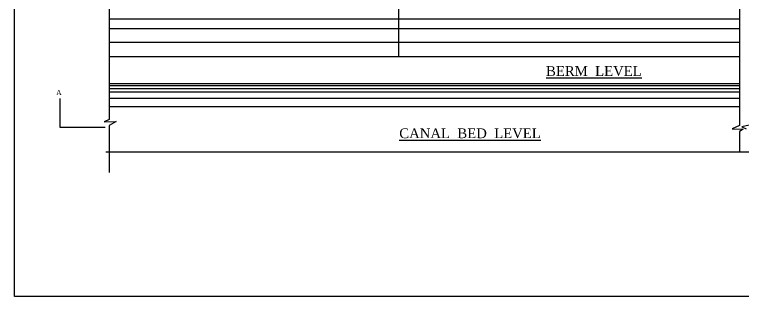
# Model space of a CAD drawing. Header units: millimetres. Extents: x 71701 to 922021, y 11212 to 550189.
# Drawn here: x 71701 to 372996, y 11212 to 127752 of the extents above; entities that cross this region are included whole.
import ezdxf

# ---------------------------------------------------------------- set-up
doc = ezdxf.new("R2010")
doc.units = ezdxf.units.MM
doc.header["$MEASUREMENT"] = 0
for name, color, linetype in [('DIM', 5, 'Continuous'), ('DWG. LINE', 1, 'Continuous'), ('TEXT', 7, 'Continuous')]:
    doc.layers.add(name, color=color, linetype=linetype)
doc.layers.add('TITLE', color=7, linetype='Continuous', lineweight=30)
doc.styles.get("Standard").update_dxf_attribs({"font": 'TIMES.TTF', "height": 2030})
doc.dimstyles.get("Standard").update_dxf_attribs({"dimtxt": 2030, "dimasz": 1100, "dimexe": 0.18, "dimexo": 0.0625, "dimgap": 0.09, "dimtad": 0, "dimtih": 1, "dimtoh": 1, "dimdec": 1, "dimzin": 0, "dimdsep": 46, "dimtxsty": 'Standard', "dimcen": 0.09, "dimse1": 1, "dimse2": 1, "dimclrd": 5, "dimclre": 5, "dimclrt": 4, "dimadec": 0, "dimazin": 0, "dimtfac": 1, "dimtdec": 1, "dimtofl": 0, "dimtmove": 0, "dimatfit": 3, "dimfxl": 1, "dimtolj": 1, "dimtzin": 0, "dimarcsym": 0})

msp = doc.modelspace()

# ---------------------------------------------------------------- linework, layer by layer
at = {"layer": 'DWG. LINE'}
for p, q in [((110752.78, 213520.65), (110752.78, 84406.69)), ((230538.39, 110351.34), (230538.39, 154305.38)), ((371425.46, 148848.55), (371425.46, 81829.94)), ((110752.78, 125999.37), (371425.46, 125999.37)), ((110752.78, 122041.85), (371425.46, 122041.85)), ((110752.78, 116360.46), (371425.46, 116360.46)), ((110752.78, 110351.34), (371425.46, 110351.34)), ((110752.78, 99230.32), (371425.46, 99230.32)), ((110752.78, 98444.6), (371425.46, 98444.6)), ((110752.78, 97235.79), (371425.46, 97235.79)), ((110752.78, 95845.66), (371425.46, 95845.66)), ((110752.78, 93246.73), (371425.46, 93246.73)), ((110752.78, 89676.47), (371425.46, 89676.47)), ((110752.78, 84406.69), (108732.05, 83439.05)), ((108732.05, 83439.05), (113764.12, 83533.46)), ((113764.12, 83533.46), (110752.78, 81881.39)), ((110752.78, 81881.39), (110752.78, 62482.78)), ((371425.46, 81829.94), (368329.27, 80498.03)), ((376611.61, 82334.45), (372389.64, 81325.43)), ((368329.27, 80498.03), (372874.46, 80397.13)), ((372874.46, 80397.13), (371425.46, 79408.29)), ((371425.46, 79408.29), (371425.46, 70839.26)), ((372389.64, 81325.43), (374186.15, 80518.21)), ((700367.63, 70839.26), (109454.96, 70839.26))]:
    msp.add_line(p, q, dxfattribs=at)
at = {"layer": 'TITLE'}
msp.add_lwpolyline([(71700.89, 550188.52), (920966.35, 550188.52), (920966.35, 11212.35), (71700.89, 11212.35)], close=True, dxfattribs=at)
msp.add_lwpolyline([(71700.89, 550188.52), (920966.35, 550188.52), (920966.35, 11212.35), (71700.89, 11212.35)], close=True, dxfattribs=at)

# ---------------------------------------------------------------- texts
at = {"layer": 'TEXT'}
msp.add_text('A', height=2030, dxfattribs=at).set_placement((88909.33, 94542.19))
at = {"layer": 'TITLE'}
for s, p in [('%%UBERM  LEVEL', (291413.11, 102398.16)), ('%%UCANAL  BED  LEVEL', (230742.86, 76650.53))]:
    msp.add_text(s, height=4030, dxfattribs=at).set_placement(p)

# ---------------------------------------------------------------- leaders
at = {"layer": 'DIM'}
msp.add_leader([(90458.22, 93023.16), (90458.22, 81248.2), (109152.5, 81248.2)], dimstyle='Standard', override={"dimgap": 0.09, "dimtad": 0}, dxfattribs=at)

doc.saveas('drawing.dxf')
